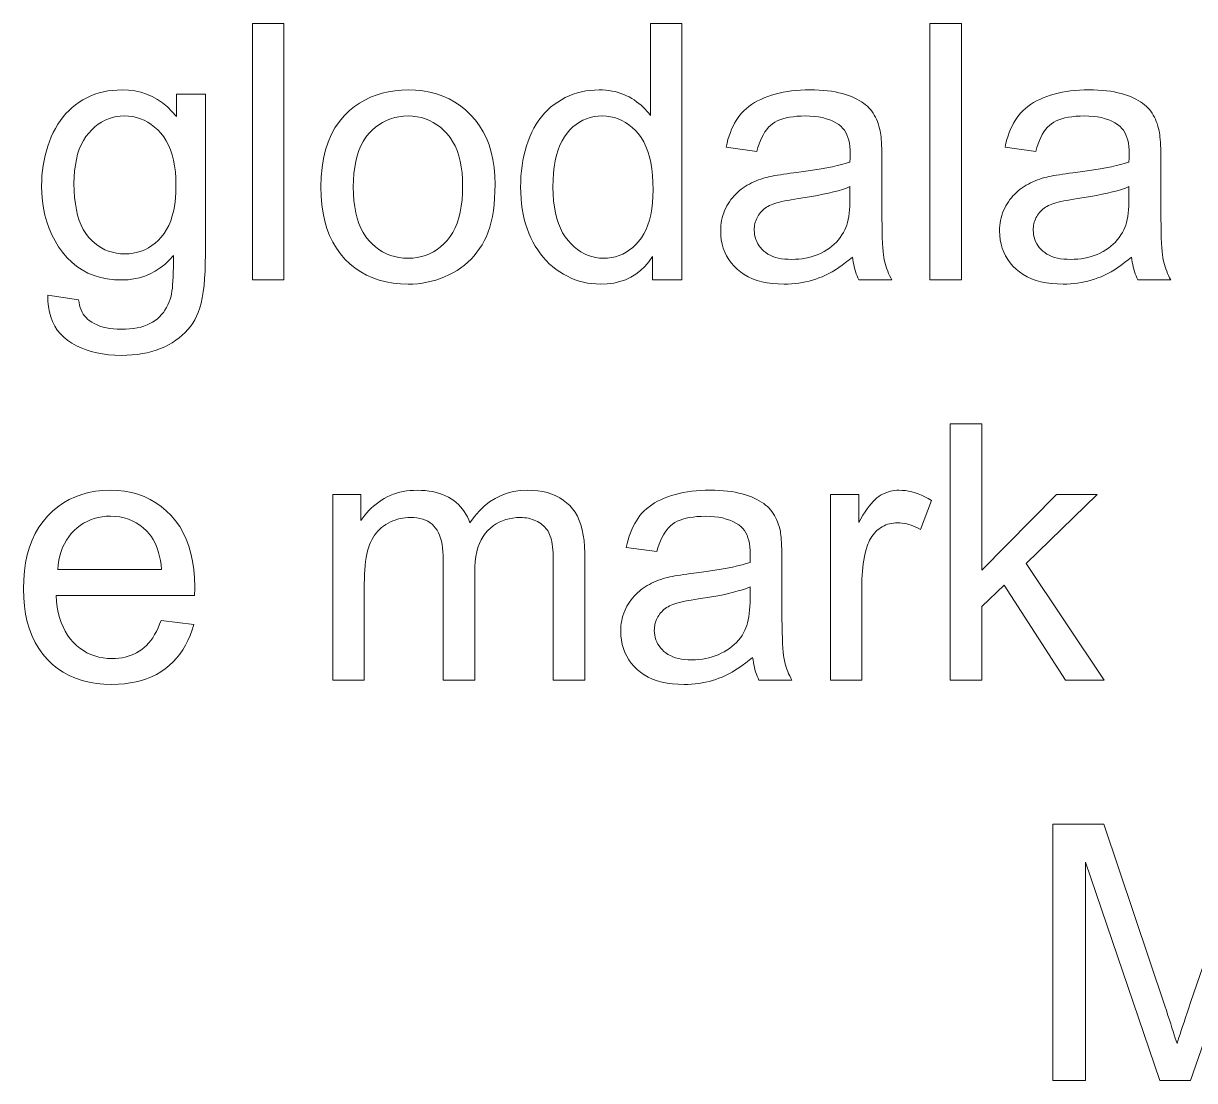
# Model space of a CAD drawing. Extents: x 0 to 297, y 0 to 420.
# Drawn here: x 238.31 to 252.01, y 366.39 to 378.75 of the extents above; entities that cross this region are included whole.
import ezdxf

# ---------------------------------------------------------------- set-up
doc = ezdxf.new("R2010")
doc.units = 0

msp = doc.modelspace()

# ---------------------------------------------------------------- linework, layer by layer
at = {"color": 7, "lineweight": 13}
for points in [[(240.992, 375.754), (240.992, 378.754), (241.36, 378.754), (241.36, 375.754)], [(245.672, 375.754), (245.672, 376.028), (245.628, 375.967), (245.581, 375.912), (245.53, 375.863), (245.475, 375.821), (245.416, 375.786), (245.354, 375.757), (245.287, 375.734), (245.217, 375.718), (245.142, 375.708), (245.064, 375.705), (245.012, 375.707), (244.962, 375.711), (244.912, 375.718), (244.863, 375.728), (244.815, 375.741), (244.767, 375.757), (244.721, 375.775), (244.675, 375.797), (244.63, 375.821), (244.586, 375.848), (244.543, 375.878), (244.503, 375.91), (244.464, 375.944), (244.427, 375.981), (244.393, 376.02), (244.36, 376.061), (244.329, 376.105), (244.3, 376.15), (244.273, 376.198), (244.248, 376.248), (244.226, 376.301), (244.205, 376.354), (244.187, 376.409), (244.172, 376.466), (244.159, 376.524), (244.148, 376.584), (244.139, 376.646), (244.134, 376.708), (244.13, 376.773), (244.129, 376.839), (244.13, 376.903), (244.133, 376.966), (244.138, 377.029), (244.146, 377.089), (244.156, 377.149), (244.168, 377.207), (244.182, 377.265), (244.198, 377.321), (244.217, 377.376), (244.237, 377.429), (244.26, 377.481), (244.285, 377.53), (244.312, 377.577), (244.341, 377.621), (244.373, 377.663), (244.406, 377.703), (244.442, 377.74), (244.48, 377.774), (244.52, 377.806), (244.563, 377.835), (244.606, 377.862), (244.651, 377.886), (244.697, 377.907), (244.744, 377.926), (244.792, 377.941), (244.841, 377.954), (244.891, 377.964), (244.942, 377.971), (244.994, 377.975), (245.048, 377.977), (245.086, 377.976), (245.124, 377.973), (245.162, 377.969), (245.198, 377.963), (245.233, 377.956), (245.268, 377.947), (245.302, 377.936), (245.334, 377.924), (245.366, 377.909), (245.397, 377.894), (245.428, 377.877), (245.457, 377.859), (245.484, 377.839), (245.511, 377.819), (245.537, 377.798), (245.561, 377.776), (245.584, 377.753), (245.606, 377.729), (245.627, 377.704), (245.647, 377.678), (245.647, 378.754), (246.013, 378.754), (246.013, 375.754)], [(248.915, 375.754), (248.915, 378.754), (249.284, 378.754), (249.284, 375.754)], [(238.601, 375.574), (238.96, 375.521), (238.965, 375.489), (238.972, 375.458), (238.98, 375.43), (238.99, 375.403), (239.002, 375.378), (239.015, 375.354), (239.03, 375.333), (239.047, 375.313), (239.065, 375.295), (239.084, 375.279), (239.113, 375.26), (239.143, 375.243), (239.176, 375.227), (239.21, 375.214), (239.247, 375.203), (239.285, 375.193), (239.325, 375.186), (239.368, 375.181), (239.412, 375.178), (239.459, 375.177), (239.509, 375.178), (239.557, 375.181), (239.602, 375.186), (239.645, 375.193), (239.686, 375.203), (239.724, 375.214), (239.76, 375.227), (239.794, 375.243), (239.825, 375.26), (239.854, 375.279), (239.881, 375.301), (239.906, 375.324), (239.929, 375.348), (239.951, 375.374), (239.97, 375.402), (239.988, 375.432), (240.005, 375.463), (240.019, 375.496), (240.031, 375.53), (240.042, 375.566), (240.048, 375.591), (240.052, 375.621), (240.057, 375.656), (240.06, 375.696), (240.063, 375.74), (240.065, 375.79), (240.067, 375.845), (240.068, 375.904), (240.069, 375.969), (240.069, 376.039), (240.019, 375.985), (239.967, 375.936), (239.913, 375.894), (239.857, 375.857), (239.798, 375.825), (239.736, 375.8), (239.672, 375.78), (239.606, 375.766), (239.538, 375.757), (239.467, 375.754), (239.379, 375.757), (239.296, 375.767), (239.216, 375.783), (239.141, 375.806), (239.07, 375.835), (239.002, 375.871), (238.939, 375.913), (238.88, 375.961), (238.824, 376.016), (238.773, 376.078), (238.727, 376.143), (238.685, 376.212), (238.648, 376.283), (238.616, 376.357), (238.589, 376.433), (238.567, 376.512), (238.55, 376.593), (238.538, 376.677), (238.53, 376.764), (238.528, 376.853), (238.529, 376.915), (238.532, 376.976), (238.538, 377.035), (238.546, 377.094), (238.556, 377.152), (238.568, 377.209), (238.583, 377.265), (238.6, 377.32), (238.619, 377.374), (238.64, 377.427), (238.664, 377.478), (238.689, 377.527), (238.717, 377.574), (238.747, 377.618), (238.778, 377.66), (238.812, 377.7), (238.848, 377.737), (238.885, 377.771), (238.925, 377.803), (238.967, 377.833), (239.01, 377.861), (239.055, 377.885), (239.102, 377.906), (239.15, 377.925), (239.199, 377.941), (239.25, 377.954), (239.303, 377.964), (239.357, 377.971), (239.412, 377.975), (239.469, 377.977), (239.545, 377.973), (239.618, 377.964), (239.688, 377.949), (239.755, 377.927), (239.82, 377.899), (239.882, 377.865), (239.942, 377.824), (239.998, 377.777), (240.052, 377.725), (240.103, 377.665), (240.103, 377.927), (240.443, 377.927), (240.443, 376.049), (240.442, 375.95), (240.439, 375.858), (240.434, 375.771), (240.427, 375.69), (240.417, 375.615), (240.406, 375.546), (240.393, 375.483), (240.377, 375.426), (240.359, 375.375), (240.34, 375.33), (240.318, 375.288), (240.294, 375.248), (240.267, 375.21), (240.238, 375.174), (240.206, 375.14), (240.172, 375.107), (240.136, 375.077), (240.097, 375.048), (240.056, 375.02), (240.012, 374.995), (239.967, 374.972), (239.919, 374.951), (239.869, 374.932), (239.817, 374.916), (239.763, 374.903), (239.706, 374.892), (239.648, 374.883), (239.588, 374.877), (239.525, 374.873), (239.461, 374.872), (239.385, 374.874), (239.311, 374.879), (239.241, 374.888), (239.174, 374.9), (239.109, 374.916), (239.048, 374.935), (238.99, 374.958), (238.934, 374.984), (238.882, 375.014), (238.833, 375.047), (238.787, 375.084), (238.747, 375.124), (238.711, 375.168), (238.681, 375.215), (238.655, 375.266), (238.635, 375.321), (238.619, 375.379), (238.608, 375.44), (238.602, 375.505)], [(241.794, 376.841), (241.797, 376.958), (241.807, 377.07), (241.824, 377.175), (241.848, 377.274), (241.878, 377.366), (241.915, 377.453), (241.958, 377.533), (242.009, 377.606), (242.066, 377.674), (242.129, 377.735), (242.187, 377.781), (242.246, 377.822), (242.309, 377.858), (242.373, 377.89), (242.44, 377.916), (242.51, 377.938), (242.582, 377.955), (242.657, 377.967), (242.734, 377.974), (242.813, 377.977), (242.901, 377.974), (242.986, 377.965), (243.067, 377.95), (243.145, 377.93), (243.22, 377.903), (243.292, 377.871), (243.36, 377.833), (243.425, 377.789), (243.487, 377.739), (243.546, 377.683), (243.6, 377.622), (243.648, 377.556), (243.691, 377.487), (243.728, 377.412), (243.759, 377.333), (243.784, 377.25), (243.804, 377.162), (243.819, 377.07), (243.827, 376.973), (243.83, 376.872), (243.829, 376.789), (243.825, 376.711), (243.819, 376.636), (243.81, 376.565), (243.798, 376.497), (243.785, 376.433), (243.768, 376.372), (243.749, 376.315), (243.728, 376.261), (243.704, 376.212), (243.678, 376.165), (243.649, 376.12), (243.618, 376.077), (243.585, 376.036), (243.55, 375.998), (243.512, 375.962), (243.472, 375.928), (243.429, 375.896), (243.385, 375.866), (243.338, 375.838), (243.289, 375.813), (243.24, 375.79), (243.19, 375.77), (243.138, 375.753), (243.086, 375.738), (243.033, 375.726), (242.98, 375.717), (242.925, 375.71), (242.869, 375.706), (242.813, 375.705), (242.723, 375.708), (242.637, 375.717), (242.555, 375.731), (242.476, 375.752), (242.4, 375.778), (242.328, 375.81), (242.26, 375.848), (242.195, 375.892), (242.133, 375.942), (242.075, 375.998), (242.022, 376.059), (241.974, 376.125), (241.932, 376.196), (241.895, 376.273), (241.864, 376.355), (241.839, 376.442), (241.819, 376.534), (241.805, 376.631), (241.797, 376.733)], [(248.011, 376.022), (247.97, 375.988), (247.929, 375.957), (247.889, 375.927), (247.849, 375.899), (247.81, 375.874), (247.771, 375.85), (247.732, 375.829), (247.693, 375.809), (247.655, 375.792), (247.617, 375.777), (247.579, 375.763), (247.54, 375.751), (247.501, 375.74), (247.461, 375.731), (247.421, 375.723), (247.38, 375.717), (247.338, 375.712), (247.296, 375.708), (247.254, 375.706), (247.211, 375.705), (247.141, 375.707), (247.074, 375.712), (247.011, 375.721), (246.951, 375.733), (246.894, 375.749), (246.841, 375.768), (246.79, 375.791), (246.744, 375.817), (246.7, 375.847), (246.66, 375.88), (246.624, 375.916), (246.591, 375.954), (246.562, 375.994), (246.537, 376.036), (246.516, 376.079), (246.499, 376.125), (246.485, 376.173), (246.475, 376.222), (246.47, 376.274), (246.468, 376.327), (246.468, 376.359), (246.471, 376.39), (246.474, 376.42), (246.479, 376.45), (246.486, 376.48), (246.494, 376.509), (246.503, 376.537), (246.514, 376.565), (246.527, 376.592), (246.54, 376.619), (246.555, 376.645), (246.571, 376.669), (246.588, 376.693), (246.606, 376.716), (246.624, 376.738), (246.644, 376.758), (246.664, 376.778), (246.685, 376.797), (246.708, 376.814), (246.731, 376.831), (246.755, 376.846), (246.779, 376.861), (246.804, 376.875), (246.83, 376.888), (246.856, 376.901), (246.883, 376.912), (246.91, 376.923), (246.938, 376.933), (246.967, 376.943), (246.996, 376.951), (247.019, 376.957), (247.044, 376.963), (247.071, 376.968), (247.1, 376.974), (247.132, 376.979), (247.166, 376.985), (247.202, 376.99), (247.24, 376.996), (247.28, 377.001), (247.323, 377.007), (247.41, 377.017), (247.492, 377.029), (247.57, 377.04), (247.642, 377.052), (247.71, 377.065), (247.774, 377.078), (247.832, 377.091), (247.886, 377.105), (247.936, 377.119), (247.98, 377.133), (247.98, 377.148), (247.981, 377.162), (247.981, 377.174), (247.981, 377.185), (247.982, 377.195), (247.982, 377.204), (247.982, 377.212), (247.982, 377.219), (247.982, 377.225), (247.982, 377.23), (247.981, 377.273), (247.978, 377.314), (247.973, 377.353), (247.965, 377.388), (247.956, 377.421), (247.944, 377.452), (247.931, 377.48), (247.915, 377.505), (247.898, 377.527), (247.878, 377.547), (247.848, 377.571), (247.816, 377.592), (247.781, 377.61), (247.743, 377.627), (247.702, 377.64), (247.659, 377.652), (247.613, 377.66), (247.564, 377.667), (247.512, 377.67), (247.458, 377.672), (247.408, 377.671), (247.36, 377.668), (247.315, 377.663), (247.272, 377.657), (247.232, 377.649), (247.195, 377.639), (247.161, 377.627), (247.129, 377.613), (247.101, 377.598), (247.074, 377.581), (247.05, 377.561), (247.028, 377.539), (247.006, 377.513), (246.986, 377.485), (246.967, 377.454), (246.949, 377.421), (246.933, 377.384), (246.918, 377.345), (246.904, 377.303), (246.891, 377.258), (246.531, 377.307), (246.542, 377.353), (246.553, 377.396), (246.566, 377.438), (246.581, 377.478), (246.596, 377.516), (246.613, 377.553), (246.631, 377.587), (246.65, 377.62), (246.671, 377.652), (246.693, 377.681), (246.716, 377.709), (246.742, 377.735), (246.769, 377.76), (246.799, 377.784), (246.83, 377.807), (246.864, 377.828), (246.9, 377.848), (246.937, 377.866), (246.977, 377.884), (247.018, 377.9), (247.061, 377.914), (247.106, 377.927), (247.152, 377.939), (247.199, 377.949), (247.248, 377.957), (247.298, 377.964), (247.349, 377.97), (247.402, 377.973), (247.456, 377.976), (247.511, 377.977), (247.566, 377.976), (247.619, 377.974), (247.669, 377.971), (247.717, 377.966), (247.764, 377.96), (247.808, 377.953), (247.85, 377.944), (247.89, 377.935), (247.928, 377.924), (247.964, 377.911), (247.998, 377.898), (248.03, 377.884), (248.06, 377.869), (248.088, 377.853), (248.115, 377.837), (248.139, 377.82), (248.162, 377.803), (248.183, 377.785), (248.202, 377.766), (248.219, 377.746), (248.235, 377.726), (248.25, 377.705), (248.264, 377.682), (248.277, 377.659), (248.289, 377.634), (248.3, 377.608), (248.31, 377.582), (248.319, 377.554), (248.327, 377.525), (248.334, 377.496), (248.338, 377.475), (248.341, 377.452), (248.343, 377.426), (248.346, 377.396), (248.348, 377.364), (248.35, 377.328), (248.351, 377.29), (248.352, 377.248), (248.352, 377.204), (248.352, 377.156), (248.352, 376.665), (248.353, 376.566), (248.353, 376.474), (248.355, 376.391), (248.356, 376.314), (248.358, 376.246), (248.361, 376.184), (248.364, 376.131), (248.368, 376.085), (248.372, 376.046), (248.376, 376.015), (248.381, 375.988), (248.387, 375.961), (248.394, 375.934), (248.402, 375.908), (248.411, 375.882), (248.421, 375.856), (248.432, 375.83), (248.443, 375.805), (248.456, 375.779), (248.469, 375.754), (248.084, 375.754), (248.073, 375.777), (248.063, 375.802), (248.054, 375.826), (248.045, 375.852), (248.037, 375.879), (248.03, 375.906), (248.024, 375.934), (248.019, 375.962), (248.014, 375.992)], [(251.273, 376.022), (251.232, 375.988), (251.191, 375.957), (251.151, 375.927), (251.111, 375.899), (251.072, 375.874), (251.033, 375.85), (250.994, 375.829), (250.955, 375.809), (250.917, 375.792), (250.879, 375.777), (250.841, 375.763), (250.802, 375.751), (250.763, 375.74), (250.723, 375.731), (250.683, 375.723), (250.642, 375.717), (250.6, 375.712), (250.558, 375.708), (250.516, 375.706), (250.473, 375.705), (250.403, 375.707), (250.336, 375.712), (250.273, 375.721), (250.213, 375.733), (250.156, 375.749), (250.102, 375.768), (250.052, 375.791), (250.006, 375.817), (249.962, 375.847), (249.922, 375.88), (249.885, 375.916), (249.853, 375.954), (249.824, 375.994), (249.799, 376.036), (249.778, 376.079), (249.76, 376.125), (249.747, 376.173), (249.737, 376.222), (249.732, 376.274), (249.73, 376.327), (249.73, 376.359), (249.733, 376.39), (249.736, 376.42), (249.741, 376.45), (249.748, 376.48), (249.756, 376.509), (249.765, 376.537), (249.776, 376.565), (249.789, 376.592), (249.802, 376.619), (249.817, 376.645), (249.833, 376.669), (249.85, 376.693), (249.868, 376.716), (249.886, 376.738), (249.906, 376.758), (249.926, 376.778), (249.947, 376.797), (249.97, 376.814), (249.993, 376.831), (250.016, 376.846), (250.041, 376.861), (250.066, 376.875), (250.092, 376.888), (250.118, 376.901), (250.145, 376.912), (250.172, 376.923), (250.2, 376.933), (250.228, 376.943), (250.258, 376.951), (250.28, 376.957), (250.305, 376.963), (250.333, 376.968), (250.362, 376.974), (250.394, 376.979), (250.428, 376.985), (250.464, 376.99), (250.502, 376.996), (250.542, 377.001), (250.585, 377.007), (250.672, 377.017), (250.754, 377.029), (250.832, 377.04), (250.904, 377.052), (250.972, 377.065), (251.036, 377.078), (251.094, 377.091), (251.148, 377.105), (251.197, 377.119), (251.242, 377.133), (251.242, 377.148), (251.243, 377.162), (251.243, 377.174), (251.243, 377.185), (251.243, 377.195), (251.244, 377.204), (251.244, 377.212), (251.244, 377.219), (251.244, 377.225), (251.244, 377.23), (251.243, 377.273), (251.24, 377.314), (251.235, 377.353), (251.227, 377.388), (251.218, 377.421), (251.206, 377.452), (251.193, 377.48), (251.177, 377.505), (251.159, 377.527), (251.14, 377.547), (251.11, 377.571), (251.078, 377.592), (251.043, 377.61), (251.005, 377.627), (250.964, 377.64), (250.921, 377.652), (250.875, 377.66), (250.826, 377.667), (250.774, 377.67), (250.72, 377.672), (250.67, 377.671), (250.622, 377.668), (250.576, 377.663), (250.534, 377.657), (250.494, 377.649), (250.457, 377.639), (250.423, 377.627), (250.391, 377.613), (250.363, 377.598), (250.336, 377.581), (250.312, 377.561), (250.289, 377.539), (250.268, 377.513), (250.248, 377.485), (250.229, 377.454), (250.211, 377.421), (250.195, 377.384), (250.18, 377.345), (250.166, 377.303), (250.153, 377.258), (249.793, 377.307), (249.804, 377.353), (249.815, 377.396), (249.828, 377.438), (249.843, 377.478), (249.858, 377.516), (249.875, 377.553), (249.893, 377.587), (249.912, 377.62), (249.933, 377.652), (249.955, 377.681), (249.978, 377.709), (250.004, 377.735), (250.031, 377.76), (250.061, 377.784), (250.092, 377.807), (250.126, 377.828), (250.161, 377.848), (250.199, 377.866), (250.239, 377.884), (250.28, 377.9), (250.323, 377.914), (250.368, 377.927), (250.414, 377.939), (250.461, 377.949), (250.51, 377.957), (250.56, 377.964), (250.611, 377.97), (250.664, 377.973), (250.718, 377.976), (250.773, 377.977), (250.828, 377.976), (250.88, 377.974), (250.931, 377.971), (250.979, 377.966), (251.026, 377.96), (251.07, 377.953), (251.112, 377.944), (251.152, 377.935), (251.19, 377.924), (251.226, 377.911), (251.259, 377.898), (251.291, 377.884), (251.322, 377.869), (251.35, 377.853), (251.377, 377.837), (251.401, 377.82), (251.424, 377.803), (251.445, 377.785), (251.464, 377.766), (251.481, 377.746), (251.497, 377.726), (251.512, 377.705), (251.526, 377.682), (251.539, 377.659), (251.551, 377.634), (251.562, 377.608), (251.572, 377.582), (251.581, 377.554), (251.589, 377.525), (251.596, 377.496), (251.599, 377.475), (251.603, 377.452), (251.605, 377.426), (251.608, 377.396), (251.61, 377.364), (251.611, 377.328), (251.613, 377.29), (251.614, 377.248), (251.614, 377.204), (251.614, 377.156), (251.614, 376.665), (251.615, 376.566), (251.615, 376.474), (251.617, 376.391), (251.618, 376.314), (251.62, 376.246), (251.623, 376.184), (251.626, 376.131), (251.629, 376.085), (251.633, 376.046), (251.638, 376.015), (251.643, 375.988), (251.649, 375.961), (251.656, 375.934), (251.664, 375.908), (251.673, 375.882), (251.683, 375.856), (251.693, 375.83), (251.705, 375.805), (251.718, 375.779), (251.731, 375.754), (251.346, 375.754), (251.335, 375.777), (251.325, 375.802), (251.316, 375.826), (251.307, 375.852), (251.299, 375.879), (251.292, 375.906), (251.286, 375.934), (251.281, 375.962), (251.276, 375.992)], [(238.906, 376.88), (238.908, 376.796), (238.913, 376.718), (238.922, 376.644), (238.934, 376.575), (238.949, 376.51), (238.967, 376.45), (238.99, 376.394), (239.015, 376.343), (239.044, 376.297), (239.076, 376.256), (239.111, 376.218), (239.148, 376.185), (239.186, 376.155), (239.226, 376.13), (239.268, 376.108), (239.311, 376.091), (239.356, 376.077), (239.403, 376.067), (239.452, 376.061), (239.502, 376.059), (239.552, 376.061), (239.6, 376.067), (239.647, 376.077), (239.692, 376.09), (239.735, 376.108), (239.777, 376.129), (239.817, 376.155), (239.855, 376.184), (239.892, 376.217), (239.927, 376.255), (239.96, 376.296), (239.989, 376.342), (240.015, 376.392), (240.038, 376.446), (240.056, 376.505), (240.072, 376.569), (240.084, 376.637), (240.093, 376.709), (240.098, 376.786), (240.099, 376.867), (240.098, 376.945), (240.092, 377.019), (240.083, 377.089), (240.071, 377.155), (240.055, 377.217), (240.036, 377.276), (240.013, 377.33), (239.986, 377.38), (239.956, 377.427), (239.922, 377.469), (239.886, 377.508), (239.849, 377.542), (239.81, 377.572), (239.769, 377.599), (239.727, 377.621), (239.684, 377.639), (239.639, 377.653), (239.593, 377.664), (239.545, 377.67), (239.496, 377.672), (239.447, 377.67), (239.4, 377.664), (239.355, 377.654), (239.311, 377.64), (239.269, 377.622), (239.228, 377.6), (239.188, 377.574), (239.15, 377.544), (239.113, 377.51), (239.078, 377.472), (239.046, 377.43), (239.016, 377.385), (238.991, 377.335), (238.968, 377.282), (238.949, 377.224), (238.934, 377.163), (238.922, 377.098), (238.913, 377.029), (238.908, 376.956)], [(242.172, 376.841), (242.174, 376.759), (242.18, 376.682), (242.189, 376.609), (242.202, 376.54), (242.218, 376.476), (242.238, 376.415), (242.262, 376.359), (242.289, 376.307), (242.32, 376.259), (242.355, 376.216), (242.392, 376.176), (242.431, 376.141), (242.472, 376.11), (242.515, 376.083), (242.56, 376.06), (242.607, 376.041), (242.656, 376.027), (242.706, 376.016), (242.759, 376.01), (242.813, 376.008), (242.867, 376.01), (242.919, 376.016), (242.969, 376.027), (243.018, 376.041), (243.064, 376.06), (243.109, 376.083), (243.152, 376.11), (243.193, 376.142), (243.232, 376.177), (243.269, 376.217), (243.304, 376.261), (243.335, 376.309), (243.362, 376.362), (243.386, 376.419), (243.406, 376.48), (243.422, 376.546), (243.435, 376.616), (243.444, 376.691), (243.45, 376.77), (243.451, 376.853), (243.45, 376.932), (243.444, 377.007), (243.435, 377.077), (243.422, 377.144), (243.406, 377.207), (243.385, 377.267), (243.362, 377.322), (243.334, 377.373), (243.303, 377.42), (243.268, 377.464), (243.231, 377.503), (243.191, 377.539), (243.15, 377.57), (243.107, 377.597), (243.063, 377.62), (243.016, 377.638), (242.968, 377.653), (242.918, 377.663), (242.866, 377.67), (242.813, 377.672), (242.759, 377.67), (242.706, 377.663), (242.656, 377.653), (242.607, 377.639), (242.56, 377.62), (242.515, 377.597), (242.472, 377.57), (242.431, 377.539), (242.392, 377.504), (242.355, 377.465), (242.32, 377.422), (242.289, 377.374), (242.262, 377.322), (242.238, 377.266), (242.218, 377.206), (242.202, 377.141), (242.189, 377.072), (242.18, 376.999), (242.174, 376.922)], [(244.507, 376.839), (244.509, 376.757), (244.514, 376.68), (244.523, 376.607), (244.535, 376.539), (244.551, 376.474), (244.571, 376.414), (244.594, 376.358), (244.62, 376.306), (244.65, 376.258), (244.683, 376.215), (244.719, 376.175), (244.756, 376.14), (244.795, 376.109), (244.834, 376.082), (244.875, 376.06), (244.917, 376.041), (244.961, 376.027), (245.005, 376.016), (245.051, 376.01), (245.099, 376.008), (245.146, 376.01), (245.192, 376.016), (245.237, 376.026), (245.28, 376.04), (245.322, 376.057), (245.362, 376.079), (245.401, 376.105), (245.439, 376.134), (245.475, 376.168), (245.509, 376.205), (245.541, 376.247), (245.57, 376.293), (245.595, 376.343), (245.617, 376.397), (245.636, 376.455), (245.651, 376.517), (245.663, 376.584), (245.671, 376.654), (245.676, 376.729), (245.678, 376.808), (245.676, 376.895), (245.671, 376.977), (245.662, 377.054), (245.65, 377.127), (245.635, 377.195), (245.616, 377.258), (245.594, 377.316), (245.568, 377.37), (245.539, 377.419), (245.506, 377.463), (245.471, 377.503), (245.434, 377.538), (245.396, 377.569), (245.356, 377.596), (245.314, 377.619), (245.271, 377.638), (245.226, 377.653), (245.18, 377.663), (245.132, 377.67), (245.082, 377.672), (245.034, 377.67), (244.987, 377.664), (244.942, 377.654), (244.899, 377.64), (244.857, 377.622), (244.817, 377.599), (244.778, 377.573), (244.741, 377.543), (244.706, 377.509), (244.672, 377.471), (244.641, 377.429), (244.613, 377.382), (244.588, 377.33), (244.567, 377.274), (244.548, 377.213), (244.534, 377.147), (244.522, 377.077), (244.514, 377.002), (244.509, 376.923)], [(247.98, 376.845), (247.938, 376.829), (247.892, 376.813), (247.842, 376.798), (247.787, 376.783), (247.729, 376.769), (247.667, 376.756), (247.601, 376.742), (247.531, 376.73), (247.457, 376.717), (247.378, 376.706), (247.334, 376.699), (247.293, 376.692), (247.254, 376.685), (247.218, 376.678), (247.184, 376.671), (247.154, 376.664), (247.126, 376.656), (247.1, 376.648), (247.077, 376.64), (247.057, 376.632), (247.039, 376.624), (247.021, 376.614), (247.004, 376.604), (246.989, 376.593), (246.974, 376.582), (246.96, 376.569), (246.946, 376.556), (246.934, 376.542), (246.922, 376.528), (246.912, 376.512), (246.902, 376.496), (246.893, 376.48), (246.886, 376.464), (246.879, 376.447), (246.873, 376.429), (246.869, 376.412), (246.865, 376.394), (246.863, 376.375), (246.861, 376.356), (246.861, 376.337), (246.862, 376.308), (246.865, 376.28), (246.871, 376.253), (246.878, 376.227), (246.889, 376.202), (246.901, 376.178), (246.915, 376.155), (246.932, 376.133), (246.951, 376.112), (246.972, 376.092), (246.996, 376.073), (247.021, 376.056), (247.048, 376.042), (247.078, 376.029), (247.11, 376.018), (247.143, 376.009), (247.179, 376.002), (247.217, 375.998), (247.257, 375.995), (247.299, 375.994), (247.341, 375.995), (247.382, 375.997), (247.422, 376.002), (247.461, 376.009), (247.5, 376.017), (247.537, 376.027), (247.573, 376.039), (247.609, 376.053), (247.644, 376.069), (247.677, 376.087), (247.709, 376.106), (247.74, 376.127), (247.769, 376.149), (247.796, 376.172), (247.821, 376.197), (247.844, 376.223), (247.866, 376.251), (247.886, 376.28), (247.904, 376.31), (247.921, 376.341), (247.932, 376.368), (247.942, 376.396), (247.951, 376.427), (247.959, 376.46), (247.965, 376.496), (247.971, 376.534), (247.975, 376.574), (247.978, 376.617), (247.979, 376.662), (247.98, 376.71)], [(251.242, 376.845), (251.2, 376.829), (251.154, 376.813), (251.104, 376.798), (251.049, 376.783), (250.991, 376.769), (250.929, 376.756), (250.863, 376.742), (250.793, 376.73), (250.719, 376.717), (250.64, 376.706), (250.596, 376.699), (250.555, 376.692), (250.516, 376.685), (250.48, 376.678), (250.446, 376.671), (250.416, 376.664), (250.387, 376.656), (250.362, 376.648), (250.339, 376.64), (250.319, 376.632), (250.301, 376.624), (250.283, 376.614), (250.266, 376.604), (250.251, 376.593), (250.236, 376.582), (250.222, 376.569), (250.208, 376.556), (250.196, 376.542), (250.184, 376.528), (250.174, 376.512), (250.164, 376.496), (250.155, 376.48), (250.148, 376.464), (250.141, 376.447), (250.135, 376.429), (250.131, 376.412), (250.127, 376.394), (250.125, 376.375), (250.123, 376.356), (250.123, 376.337), (250.124, 376.308), (250.127, 376.28), (250.133, 376.253), (250.14, 376.227), (250.15, 376.202), (250.163, 376.178), (250.177, 376.155), (250.194, 376.133), (250.213, 376.112), (250.234, 376.092), (250.257, 376.073), (250.283, 376.056), (250.31, 376.042), (250.34, 376.029), (250.371, 376.018), (250.405, 376.009), (250.441, 376.002), (250.479, 375.998), (250.519, 375.995), (250.561, 375.994), (250.603, 375.995), (250.644, 375.997), (250.684, 376.002), (250.723, 376.009), (250.762, 376.017), (250.799, 376.027), (250.835, 376.039), (250.871, 376.053), (250.905, 376.069), (250.939, 376.087), (250.971, 376.106), (251.002, 376.127), (251.031, 376.149), (251.058, 376.172), (251.083, 376.197), (251.106, 376.223), (251.128, 376.251), (251.148, 376.28), (251.166, 376.31), (251.183, 376.341), (251.194, 376.368), (251.204, 376.396), (251.213, 376.427), (251.221, 376.46), (251.227, 376.496), (251.232, 376.534), (251.237, 376.574), (251.24, 376.617), (251.241, 376.662), (251.242, 376.71)], [(249.153, 371.072), (249.153, 374.072), (249.521, 374.072), (249.521, 372.361), (250.393, 373.245), (250.87, 373.245), (250.039, 372.439), (250.953, 371.072), (250.499, 371.072), (249.781, 372.183), (249.521, 371.934), (249.521, 371.072)], [(239.925, 371.772), (240.306, 371.725), (240.287, 371.66), (240.264, 371.597), (240.238, 371.538), (240.209, 371.482), (240.178, 371.429), (240.143, 371.378), (240.105, 371.331), (240.064, 371.287), (240.02, 371.245), (239.973, 371.207), (239.922, 371.172), (239.87, 371.141), (239.814, 371.113), (239.756, 371.089), (239.695, 371.069), (239.632, 371.052), (239.565, 371.04), (239.496, 371.03), (239.425, 371.025), (239.35, 371.023), (239.257, 371.026), (239.168, 371.035), (239.082, 371.049), (239.001, 371.07), (238.923, 371.096), (238.849, 371.129), (238.78, 371.167), (238.714, 371.211), (238.652, 371.261), (238.594, 371.317), (238.541, 371.378), (238.494, 371.444), (238.452, 371.514), (238.416, 371.589), (238.385, 371.669), (238.36, 371.754), (238.34, 371.844), (238.326, 371.938), (238.318, 372.037), (238.315, 372.14), (238.318, 372.247), (238.326, 372.35), (238.34, 372.447), (238.36, 372.54), (238.386, 372.627), (238.417, 372.71), (238.453, 372.788), (238.496, 372.861), (238.544, 372.929), (238.597, 372.992), (238.656, 373.049), (238.717, 373.101), (238.782, 373.146), (238.85, 373.185), (238.922, 373.219), (238.997, 373.246), (239.075, 373.267), (239.157, 373.282), (239.242, 373.291), (239.33, 373.294), (239.416, 373.291), (239.498, 373.283), (239.577, 373.268), (239.653, 373.247), (239.726, 373.22), (239.796, 373.188), (239.862, 373.149), (239.925, 373.105), (239.985, 373.054), (240.042, 372.998), (240.095, 372.936), (240.142, 372.869), (240.183, 372.798), (240.219, 372.722), (240.249, 372.641), (240.274, 372.555), (240.293, 372.464), (240.307, 372.368), (240.316, 372.268), (240.318, 372.163), (240.318, 372.156), (240.318, 372.148), (240.318, 372.14), (240.318, 372.131), (240.318, 372.122), (240.318, 372.112), (240.317, 372.101), (240.317, 372.089), (240.317, 372.077), (240.316, 372.065), (238.696, 372.065), (238.701, 371.995), (238.71, 371.928), (238.722, 371.865), (238.738, 371.805), (238.756, 371.748), (238.778, 371.695), (238.803, 371.645), (238.832, 371.599), (238.863, 371.556), (238.898, 371.516), (238.936, 371.48), (238.975, 371.448), (239.016, 371.419), (239.058, 371.394), (239.103, 371.373), (239.149, 371.356), (239.197, 371.343), (239.247, 371.333), (239.299, 371.328), (239.352, 371.326), (239.392, 371.327), (239.431, 371.33), (239.469, 371.335), (239.505, 371.343), (239.54, 371.352), (239.574, 371.364), (239.607, 371.378), (239.639, 371.394), (239.669, 371.412), (239.698, 371.432), (239.726, 371.455), (239.753, 371.48), (239.779, 371.507), (239.803, 371.538), (239.827, 371.57), (239.849, 371.606), (239.87, 371.643), (239.89, 371.684), (239.908, 371.727)], [(241.933, 371.072), (241.933, 373.245), (242.262, 373.245), (242.262, 372.94), (242.284, 372.972), (242.306, 373.002), (242.33, 373.031), (242.355, 373.058), (242.382, 373.084), (242.41, 373.109), (242.439, 373.133), (242.469, 373.156), (242.501, 373.177), (242.535, 373.197), (242.569, 373.216), (242.604, 373.232), (242.641, 373.247), (242.678, 373.259), (242.716, 373.27), (242.755, 373.279), (242.795, 373.286), (242.836, 373.291), (242.878, 373.293), (242.921, 373.294), (242.969, 373.293), (243.014, 373.29), (243.058, 373.285), (243.101, 373.278), (243.141, 373.269), (243.18, 373.258), (243.217, 373.245), (243.252, 373.23), (243.286, 373.213), (243.317, 373.194), (243.347, 373.173), (243.375, 373.151), (243.402, 373.127), (243.426, 373.101), (243.449, 373.074), (243.47, 373.045), (243.489, 373.015), (243.506, 372.983), (243.522, 372.949), (243.535, 372.914), (243.588, 372.986), (243.645, 373.051), (243.704, 373.108), (243.766, 373.157), (243.832, 373.199), (243.901, 373.234), (243.972, 373.26), (244.047, 373.279), (244.125, 373.291), (244.206, 373.294), (244.27, 373.293), (244.33, 373.287), (244.387, 373.278), (244.441, 373.266), (244.492, 373.25), (244.541, 373.23), (244.586, 373.207), (244.628, 373.18), (244.667, 373.149), (244.704, 373.115), (244.737, 373.078), (244.766, 373.036), (244.792, 372.991), (244.815, 372.941), (244.834, 372.888), (244.85, 372.831), (244.862, 372.77), (244.871, 372.705), (244.876, 372.636), (244.878, 372.564), (244.878, 371.072), (244.511, 371.072), (244.511, 372.441), (244.511, 372.484), (244.51, 372.525), (244.508, 372.563), (244.506, 372.598), (244.502, 372.631), (244.499, 372.662), (244.494, 372.69), (244.488, 372.715), (244.482, 372.739), (244.476, 372.759), (244.468, 372.778), (244.459, 372.797), (244.449, 372.814), (244.438, 372.831), (244.425, 372.847), (244.412, 372.862), (244.397, 372.877), (244.381, 372.891), (244.364, 372.904), (244.346, 372.916), (244.326, 372.927), (244.307, 372.937), (244.286, 372.946), (244.265, 372.954), (244.243, 372.96), (244.221, 372.966), (244.198, 372.97), (244.174, 372.973), (244.15, 372.975), (244.125, 372.975), (244.08, 372.974), (244.036, 372.969), (243.994, 372.961), (243.954, 372.951), (243.915, 372.937), (243.878, 372.92), (243.842, 372.9), (243.808, 372.878), (243.775, 372.852), (243.744, 372.823), (243.715, 372.79), (243.689, 372.754), (243.667, 372.715), (243.647, 372.671), (243.63, 372.624), (243.617, 372.574), (243.606, 372.52), (243.599, 372.462), (243.594, 372.4), (243.593, 372.335), (243.593, 371.072), (243.224, 371.072), (243.224, 372.484), (243.223, 372.532), (243.221, 372.577), (243.216, 372.62), (243.21, 372.661), (243.202, 372.699), (243.192, 372.735), (243.18, 372.768), (243.167, 372.798), (243.151, 372.827), (243.134, 372.852), (243.115, 372.876), (243.094, 372.897), (243.07, 372.915), (243.044, 372.931), (243.015, 372.944), (242.985, 372.956), (242.952, 372.964), (242.917, 372.97), (242.879, 372.974), (242.84, 372.975), (242.809, 372.974), (242.778, 372.972), (242.748, 372.968), (242.719, 372.962), (242.69, 372.955), (242.661, 372.946), (242.633, 372.935), (242.606, 372.923), (242.579, 372.909), (242.552, 372.893), (242.526, 372.876), (242.502, 372.858), (242.479, 372.837), (242.458, 372.816), (242.438, 372.793), (242.42, 372.768), (242.403, 372.742), (242.387, 372.714), (242.373, 372.685), (242.361, 372.654), (242.349, 372.621), (242.339, 372.585), (242.33, 372.547), (242.323, 372.506), (242.316, 372.462), (242.311, 372.415), (242.307, 372.365), (242.304, 372.313), (242.302, 372.258), (242.301, 372.2), (242.301, 371.072)], [(246.842, 371.34), (246.801, 371.306), (246.761, 371.275), (246.721, 371.245), (246.681, 371.217), (246.641, 371.192), (246.602, 371.168), (246.563, 371.147), (246.525, 371.127), (246.486, 371.11), (246.448, 371.095), (246.41, 371.081), (246.371, 371.069), (246.332, 371.058), (246.292, 371.049), (246.252, 371.041), (246.211, 371.034), (246.17, 371.029), (246.128, 371.026), (246.085, 371.024), (246.042, 371.023), (245.972, 371.025), (245.905, 371.03), (245.842, 371.039), (245.782, 371.051), (245.725, 371.067), (245.672, 371.086), (245.622, 371.109), (245.575, 371.135), (245.532, 371.165), (245.492, 371.198), (245.455, 371.234), (245.422, 371.272), (245.394, 371.312), (245.369, 371.353), (245.347, 371.397), (245.33, 371.443), (245.317, 371.49), (245.307, 371.54), (245.301, 371.592), (245.299, 371.645), (245.3, 371.677), (245.302, 371.708), (245.306, 371.738), (245.311, 371.768), (245.317, 371.798), (245.325, 371.827), (245.335, 371.855), (245.346, 371.883), (245.358, 371.91), (245.372, 371.937), (245.387, 371.963), (245.403, 371.987), (245.42, 372.011), (245.437, 372.034), (245.456, 372.056), (245.475, 372.076), (245.496, 372.096), (245.517, 372.114), (245.539, 372.132), (245.562, 372.148), (245.586, 372.164), (245.61, 372.179), (245.635, 372.193), (245.661, 372.206), (245.687, 372.219), (245.714, 372.23), (245.741, 372.241), (245.769, 372.251), (245.798, 372.261), (245.827, 372.269), (245.85, 372.275), (245.875, 372.281), (245.902, 372.286), (245.932, 372.292), (245.963, 372.297), (245.997, 372.303), (246.033, 372.308), (246.071, 372.314), (246.112, 372.319), (246.155, 372.324), (246.242, 372.335), (246.324, 372.347), (246.401, 372.358), (246.474, 372.37), (246.542, 372.383), (246.605, 372.396), (246.664, 372.409), (246.718, 372.423), (246.767, 372.437), (246.812, 372.451), (246.812, 372.466), (246.812, 372.479), (246.813, 372.492), (246.813, 372.503), (246.813, 372.513), (246.813, 372.522), (246.813, 372.53), (246.814, 372.537), (246.814, 372.543), (246.814, 372.547), (246.813, 372.591), (246.809, 372.632), (246.804, 372.671), (246.797, 372.706), (246.787, 372.739), (246.776, 372.77), (246.762, 372.797), (246.747, 372.823), (246.729, 372.845), (246.709, 372.865), (246.68, 372.888), (246.647, 372.91), (246.612, 372.928), (246.574, 372.945), (246.534, 372.958), (246.49, 372.97), (246.444, 372.978), (246.396, 372.985), (246.344, 372.988), (246.29, 372.99), (246.239, 372.989), (246.191, 372.986), (246.146, 372.981), (246.104, 372.975), (246.064, 372.967), (246.027, 372.957), (245.993, 372.945), (245.961, 372.931), (245.932, 372.916), (245.906, 372.898), (245.882, 372.879), (245.859, 372.856), (245.838, 372.831), (245.817, 372.803), (245.798, 372.772), (245.781, 372.739), (245.764, 372.702), (245.749, 372.663), (245.735, 372.621), (245.723, 372.576), (245.363, 372.625), (245.373, 372.671), (245.385, 372.714), (245.398, 372.756), (245.412, 372.796), (245.428, 372.834), (245.444, 372.871), (245.463, 372.905), (245.482, 372.938), (245.502, 372.969), (245.524, 372.999), (245.548, 373.027), (245.573, 373.053), (245.601, 373.078), (245.63, 373.102), (245.662, 373.125), (245.696, 373.146), (245.731, 373.166), (245.769, 373.184), (245.808, 373.202), (245.85, 373.218), (245.893, 373.232), (245.938, 373.245), (245.984, 373.257), (246.031, 373.267), (246.079, 373.275), (246.129, 373.282), (246.181, 373.288), (246.233, 373.291), (246.288, 373.294), (246.343, 373.294), (246.398, 373.294), (246.45, 373.292), (246.501, 373.289), (246.549, 373.284), (246.595, 373.278), (246.639, 373.271), (246.681, 373.262), (246.721, 373.253), (246.759, 373.241), (246.795, 373.229), (246.829, 373.216), (246.861, 373.201), (246.891, 373.187), (246.92, 373.171), (246.946, 373.155), (246.971, 373.138), (246.994, 373.121), (247.015, 373.103), (247.034, 373.084), (247.051, 373.064), (247.067, 373.044), (247.082, 373.022), (247.096, 373), (247.109, 372.976), (247.121, 372.952), (247.132, 372.926), (247.141, 372.9), (247.15, 372.872), (247.159, 372.843), (247.166, 372.814), (247.169, 372.793), (247.172, 372.77), (247.175, 372.743), (247.177, 372.714), (247.179, 372.682), (247.181, 372.646), (247.182, 372.608), (247.183, 372.566), (247.184, 372.521), (247.184, 372.474), (247.184, 371.983), (247.184, 371.884), (247.185, 371.792), (247.186, 371.708), (247.188, 371.632), (247.19, 371.563), (247.192, 371.502), (247.196, 371.449), (247.199, 371.402), (247.203, 371.364), (247.208, 371.333), (247.213, 371.306), (247.219, 371.279), (247.226, 371.252), (247.234, 371.226), (247.243, 371.2), (247.252, 371.174), (247.263, 371.148), (247.275, 371.122), (247.287, 371.097), (247.301, 371.072), (246.916, 371.072), (246.905, 371.095), (246.895, 371.119), (246.885, 371.144), (246.877, 371.17), (246.869, 371.196), (246.862, 371.224), (246.856, 371.252), (246.85, 371.28), (246.846, 371.31)], [(247.751, 371.072), (247.751, 373.245), (248.082, 373.245), (248.082, 372.916), (248.108, 372.961), (248.132, 373.002), (248.157, 373.04), (248.181, 373.076), (248.204, 373.108), (248.228, 373.137), (248.25, 373.162), (248.273, 373.185), (248.295, 373.204), (248.317, 373.221), (248.338, 373.235), (248.36, 373.247), (248.383, 373.258), (248.406, 373.268), (248.429, 373.276), (248.453, 373.283), (248.478, 373.288), (248.502, 373.291), (248.527, 373.294), (248.553, 373.294), (248.59, 373.293), (248.628, 373.29), (248.665, 373.284), (248.703, 373.275), (248.741, 373.265), (248.779, 373.252), (248.817, 373.236), (248.855, 373.218), (248.893, 373.198), (248.932, 373.176), (248.805, 372.834), (248.778, 372.849), (248.751, 372.863), (248.724, 372.875), (248.697, 372.885), (248.67, 372.894), (248.643, 372.901), (248.616, 372.907), (248.589, 372.911), (248.562, 372.913), (248.535, 372.914), (248.511, 372.913), (248.487, 372.911), (248.464, 372.907), (248.442, 372.902), (248.42, 372.896), (248.399, 372.888), (248.378, 372.878), (248.357, 372.867), (248.337, 372.855), (248.318, 372.841), (248.299, 372.826), (248.281, 372.81), (248.265, 372.793), (248.25, 372.774), (248.235, 372.754), (248.222, 372.734), (248.21, 372.712), (248.199, 372.689), (248.189, 372.665), (248.181, 372.64), (248.169, 372.6), (248.158, 372.56), (248.149, 372.518), (248.141, 372.477), (248.135, 372.434), (248.129, 372.391), (248.125, 372.346), (248.122, 372.302), (248.12, 372.256), (248.119, 372.21), (248.119, 371.072)], [(238.716, 372.367), (239.93, 372.367), (239.924, 372.421), (239.916, 372.472), (239.907, 372.52), (239.895, 372.565), (239.882, 372.607), (239.868, 372.647), (239.851, 372.684), (239.833, 372.718), (239.812, 372.75), (239.79, 372.779), (239.754, 372.819), (239.716, 372.855), (239.675, 372.887), (239.633, 372.915), (239.588, 372.938), (239.542, 372.958), (239.493, 372.972), (239.442, 372.983), (239.389, 372.989), (239.334, 372.992), (239.284, 372.99), (239.236, 372.985), (239.189, 372.976), (239.144, 372.964), (239.101, 372.949), (239.059, 372.93), (239.018, 372.908), (238.98, 372.883), (238.943, 372.854), (238.907, 372.822), (238.874, 372.787), (238.844, 372.749), (238.818, 372.709), (238.794, 372.667), (238.773, 372.623), (238.755, 372.577), (238.741, 372.528), (238.73, 372.477), (238.721, 372.423)], [(246.812, 372.163), (246.769, 372.147), (246.723, 372.131), (246.673, 372.116), (246.619, 372.101), (246.561, 372.087), (246.499, 372.073), (246.433, 372.06), (246.362, 372.048), (246.288, 372.035), (246.21, 372.024), (246.166, 372.017), (246.124, 372.01), (246.086, 372.003), (246.049, 371.996), (246.016, 371.989), (245.985, 371.981), (245.957, 371.974), (245.932, 371.966), (245.909, 371.958), (245.889, 371.95), (245.87, 371.941), (245.853, 371.932), (245.836, 371.922), (245.82, 371.911), (245.805, 371.9), (245.791, 371.887), (245.778, 371.874), (245.766, 371.86), (245.754, 371.846), (245.743, 371.83), (245.734, 371.814), (245.725, 371.798), (245.717, 371.781), (245.711, 371.764), (245.705, 371.747), (245.7, 371.729), (245.697, 371.711), (245.694, 371.693), (245.693, 371.674), (245.692, 371.655), (245.693, 371.626), (245.697, 371.598), (245.702, 371.571), (245.71, 371.545), (245.72, 371.52), (245.732, 371.496), (245.747, 371.473), (245.764, 371.451), (245.783, 371.43), (245.804, 371.41), (245.827, 371.391), (245.852, 371.374), (245.88, 371.36), (245.909, 371.347), (245.941, 371.336), (245.975, 371.327), (246.01, 371.32), (246.048, 371.315), (246.088, 371.312), (246.13, 371.311), (246.172, 371.312), (246.213, 371.315), (246.254, 371.32), (246.293, 371.326), (246.331, 371.335), (246.369, 371.345), (246.405, 371.357), (246.44, 371.371), (246.475, 371.387), (246.509, 371.405), (246.541, 371.424), (246.571, 371.445), (246.6, 371.467), (246.627, 371.49), (246.652, 371.515), (246.676, 371.541), (246.698, 371.569), (246.718, 371.597), (246.736, 371.628), (246.752, 371.659), (246.763, 371.686), (246.774, 371.714), (246.782, 371.745), (246.79, 371.778), (246.797, 371.814), (246.802, 371.852), (246.806, 371.892), (246.809, 371.935), (246.811, 371.98), (246.812, 372.028)]]:
    msp.add_lwpolyline(points, close=True, dxfattribs=at)
msp.add_lwpolyline([(252.833, 368.901), (251.961, 366.39), (251.603, 366.39), (250.735, 368.944), (250.735, 366.39), (250.353, 366.39), (250.353, 369.39), (250.95, 369.39), (251.66, 367.266), (251.68, 367.208), (251.698, 367.153), (251.715, 367.101), (251.73, 367.052), (251.745, 367.006), (251.759, 366.963), (251.772, 366.924), (251.784, 366.887), (251.794, 366.853), (251.804, 366.822), (251.814, 366.856), (251.826, 366.893), (251.84, 366.934), (251.854, 366.977), (251.869, 367.024), (251.886, 367.073), (251.903, 367.126), (251.922, 367.182), (251.942, 367.241), (251.963, 367.303), (252.682, 369.39)], dxfattribs=at)

doc.saveas('drawing.dxf')
